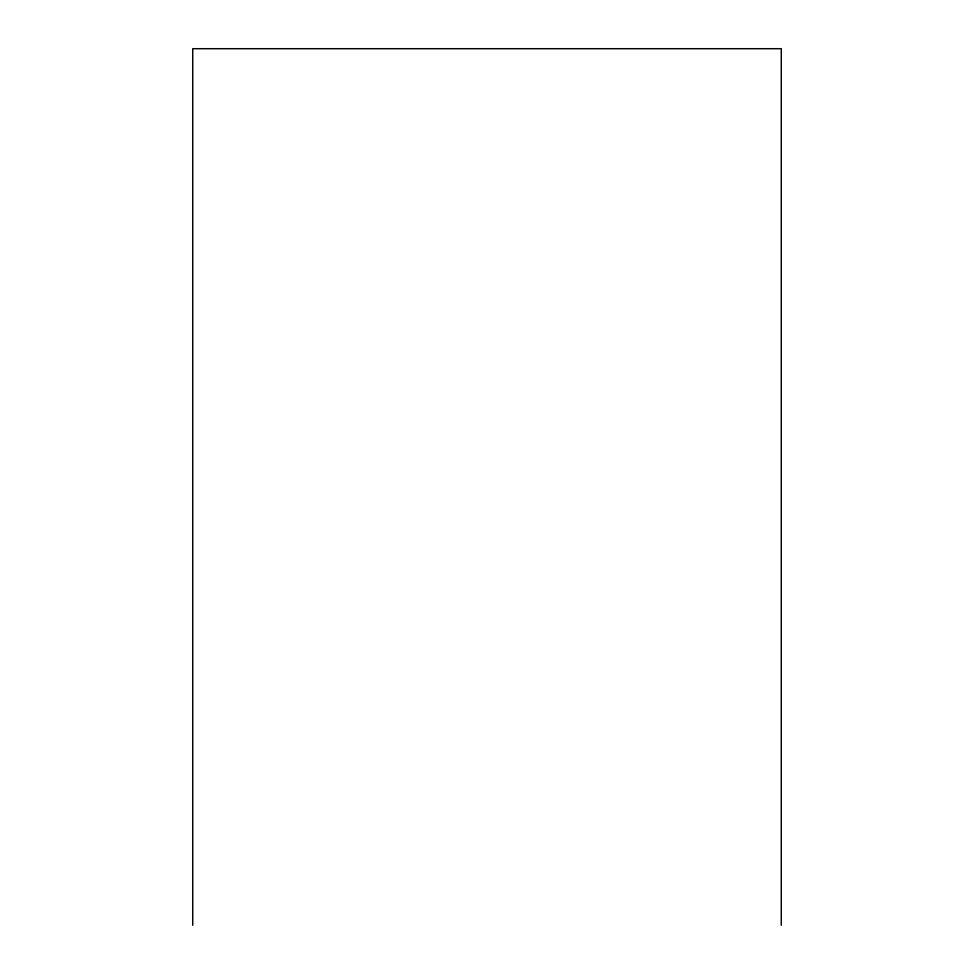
<?xml version="1.0" encoding="UTF-8"?>
<svg xmlns="http://www.w3.org/2000/svg" width="974" height="974" viewBox="0 0 974 974"><rect width="100%" height="100%" fill="white"/><g stroke="black" fill="none" stroke-linecap="round" stroke-linejoin="round"><path stroke-width="1.46" d="M781.27 925.3L781.27 48.7L192.73 48.7L192.73 925.3"/></g></svg>
